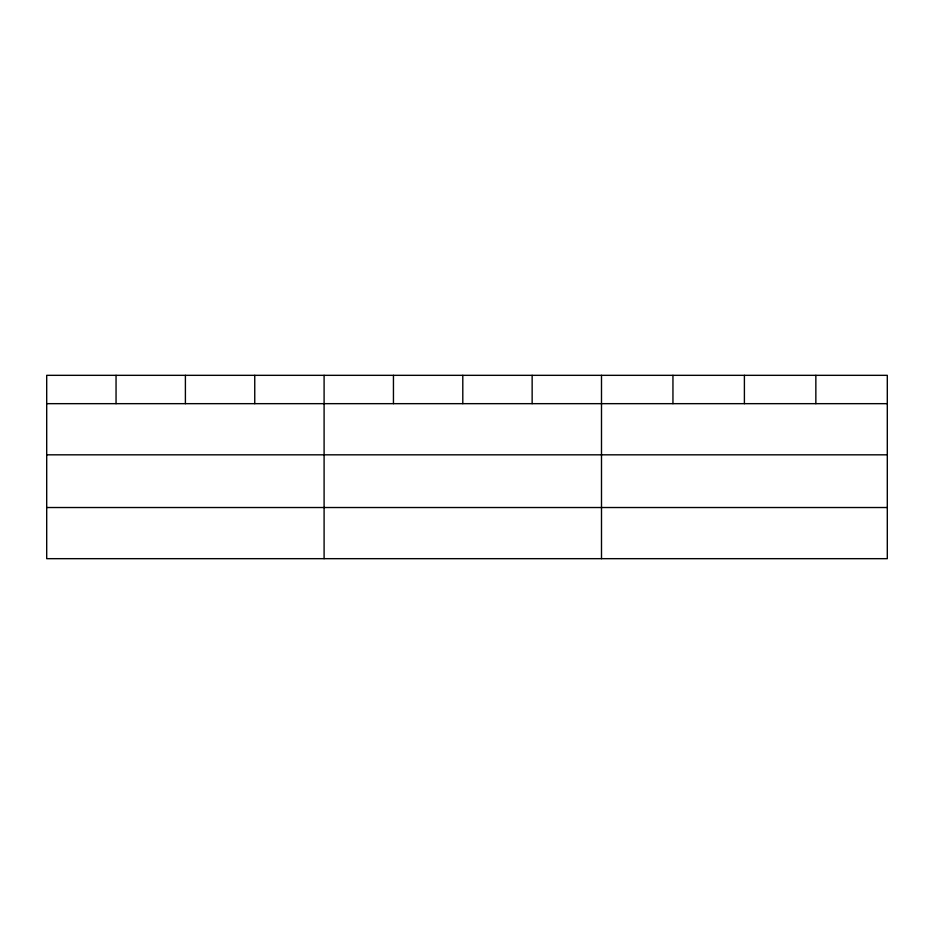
<?xml version="1.0" encoding="UTF-8"?>
<svg xmlns="http://www.w3.org/2000/svg" width="934" height="934" viewBox="0 0 934 934"><rect width="100%" height="100%" fill="white"/><g stroke="black" fill="none" stroke-linecap="round" stroke-linejoin="round"><path stroke-width="1.4" d="M887.3 454.823L887.3 375.328L46.7 375.328L46.7 558.672L887.3 558.672L887.3 454.823L46.7 454.823M46.7 403.663L887.3 403.663M46.7 507.524L887.3 507.524M815.849 375.328L815.849 403.663M744.398 375.328L744.398 403.663M672.947 375.328L672.947 403.663M601.496 375.328L601.496 558.672M532.147 375.328L532.147 403.663M462.797 375.328L462.797 403.663M393.447 375.328L393.447 403.663M324.098 375.328L324.098 558.672M254.748 375.328L254.748 403.663M185.399 375.328L185.399 403.663M116.05 375.328L116.05 403.663"/></g></svg>
